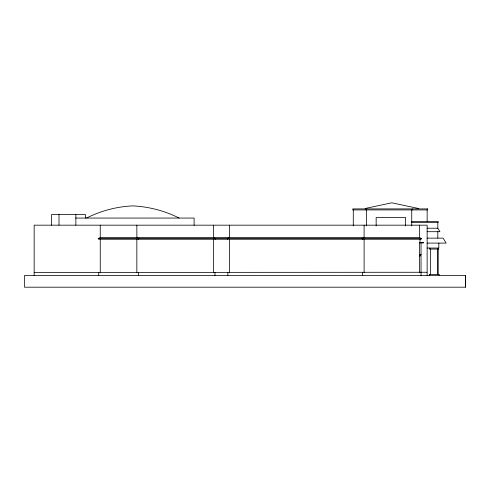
<?xml version="1.0" encoding="UTF-8"?>
<svg xmlns="http://www.w3.org/2000/svg" width="490" height="490" viewBox="0 0 490 490"><rect width="100%" height="100%" fill="white"/><g stroke="black" fill="none" stroke-linecap="round" stroke-linejoin="round"><path stroke-width="0.73" d="M138.554 239.249L138.884 238.471L136.851 237.607L136.851 225.173M215.141 239.249L215.471 238.471L213.438 237.607L213.438 225.173M421.547 238.471L421.216 239.249L98.545 239.249L98.214 238.471L100.248 237.607L419.514 237.607L421.547 238.471L98.214 238.471M86.534 218.056C100.83 210.804 116.663 206.621 132.68 205.892C148.788 206.621 164.72 210.798 179.12 218.056M365.136 208.489L391.829 202.805L418.515 208.489M75.484 218.056L194.107 218.056L194.107 225.32M411.233 221.615L438.329 221.615L438.329 222.436L411.233 222.436M427.139 228.224L437.821 228.224L439.934 231.696L427.139 231.696M427.139 238.134L443.119 238.134L446.17 243.095L427.139 243.095M419.514 242.893L423.58 242.893L423.58 242.385L419.514 242.385L419.514 272.452M427.139 248.05L438.838 248.05L438.838 243.095M419.514 254.653L420.928 254.653M419.514 256.178L419.912 256.178L419.912 255.419L420.42 255.419L420.928 254.341M34.159 272.452L426.955 272.262M362.398 239.249L362.067 238.471L364.101 237.607L364.101 225.173M227.679 239.249L227.348 238.471L229.381 237.607L229.381 225.173M465.42 275.503L465.42 287.195M439.291 275.503L439.291 274.486L429.473 274.486L429.473 275.503M438.526 248.05L438.526 249.067L429.375 249.067L429.375 248.05M438.103 248.804L438.103 274.486M437.821 222.436L437.821 228.224M437.821 231.696L437.821 238.134M437.741 248.804L437.741 274.486M430.624 248.804L430.624 274.486M429.632 274.486L429.632 275.503M427.139 209.922L427.139 221.358M427.139 275.503L427.139 225.173L34.159 225.173L34.159 275.503M422.564 242.385L422.564 242.893M421.039 242.893L421.039 275.503M420.022 239.249L420.022 242.385M419.514 225.173L419.514 237.607M412.249 208.905L412.249 209.922M411.741 209.922L411.741 225.933M405.64 225.933L405.64 217.548L376.155 217.548L376.155 225.933M366.496 209.922L366.496 225.933M365.987 208.905L365.987 209.922M364.101 239.249L364.101 272.452M362.576 272.452L362.576 275.503M353.278 209.922L353.278 225.933M229.381 239.249L229.381 272.452M227.856 272.452L227.856 275.503M214.963 272.452L214.963 275.503M213.438 239.249L213.438 272.452M138.376 272.452L138.376 275.503M136.851 239.249L136.851 272.452M100.248 225.173L100.248 272.452M98.723 272.452L98.723 275.503M85.438 218.056L85.438 214.498L51.609 214.498L51.609 225.173M75.877 214.498L75.877 225.173M58.996 214.498L58.996 225.173M427.648 208.905L352.769 208.905L352.769 209.922L427.648 209.922L427.648 208.905M465.5 275.503L24.5 275.503L24.5 287.195L465.5 287.195L465.5 275.503"/></g></svg>
